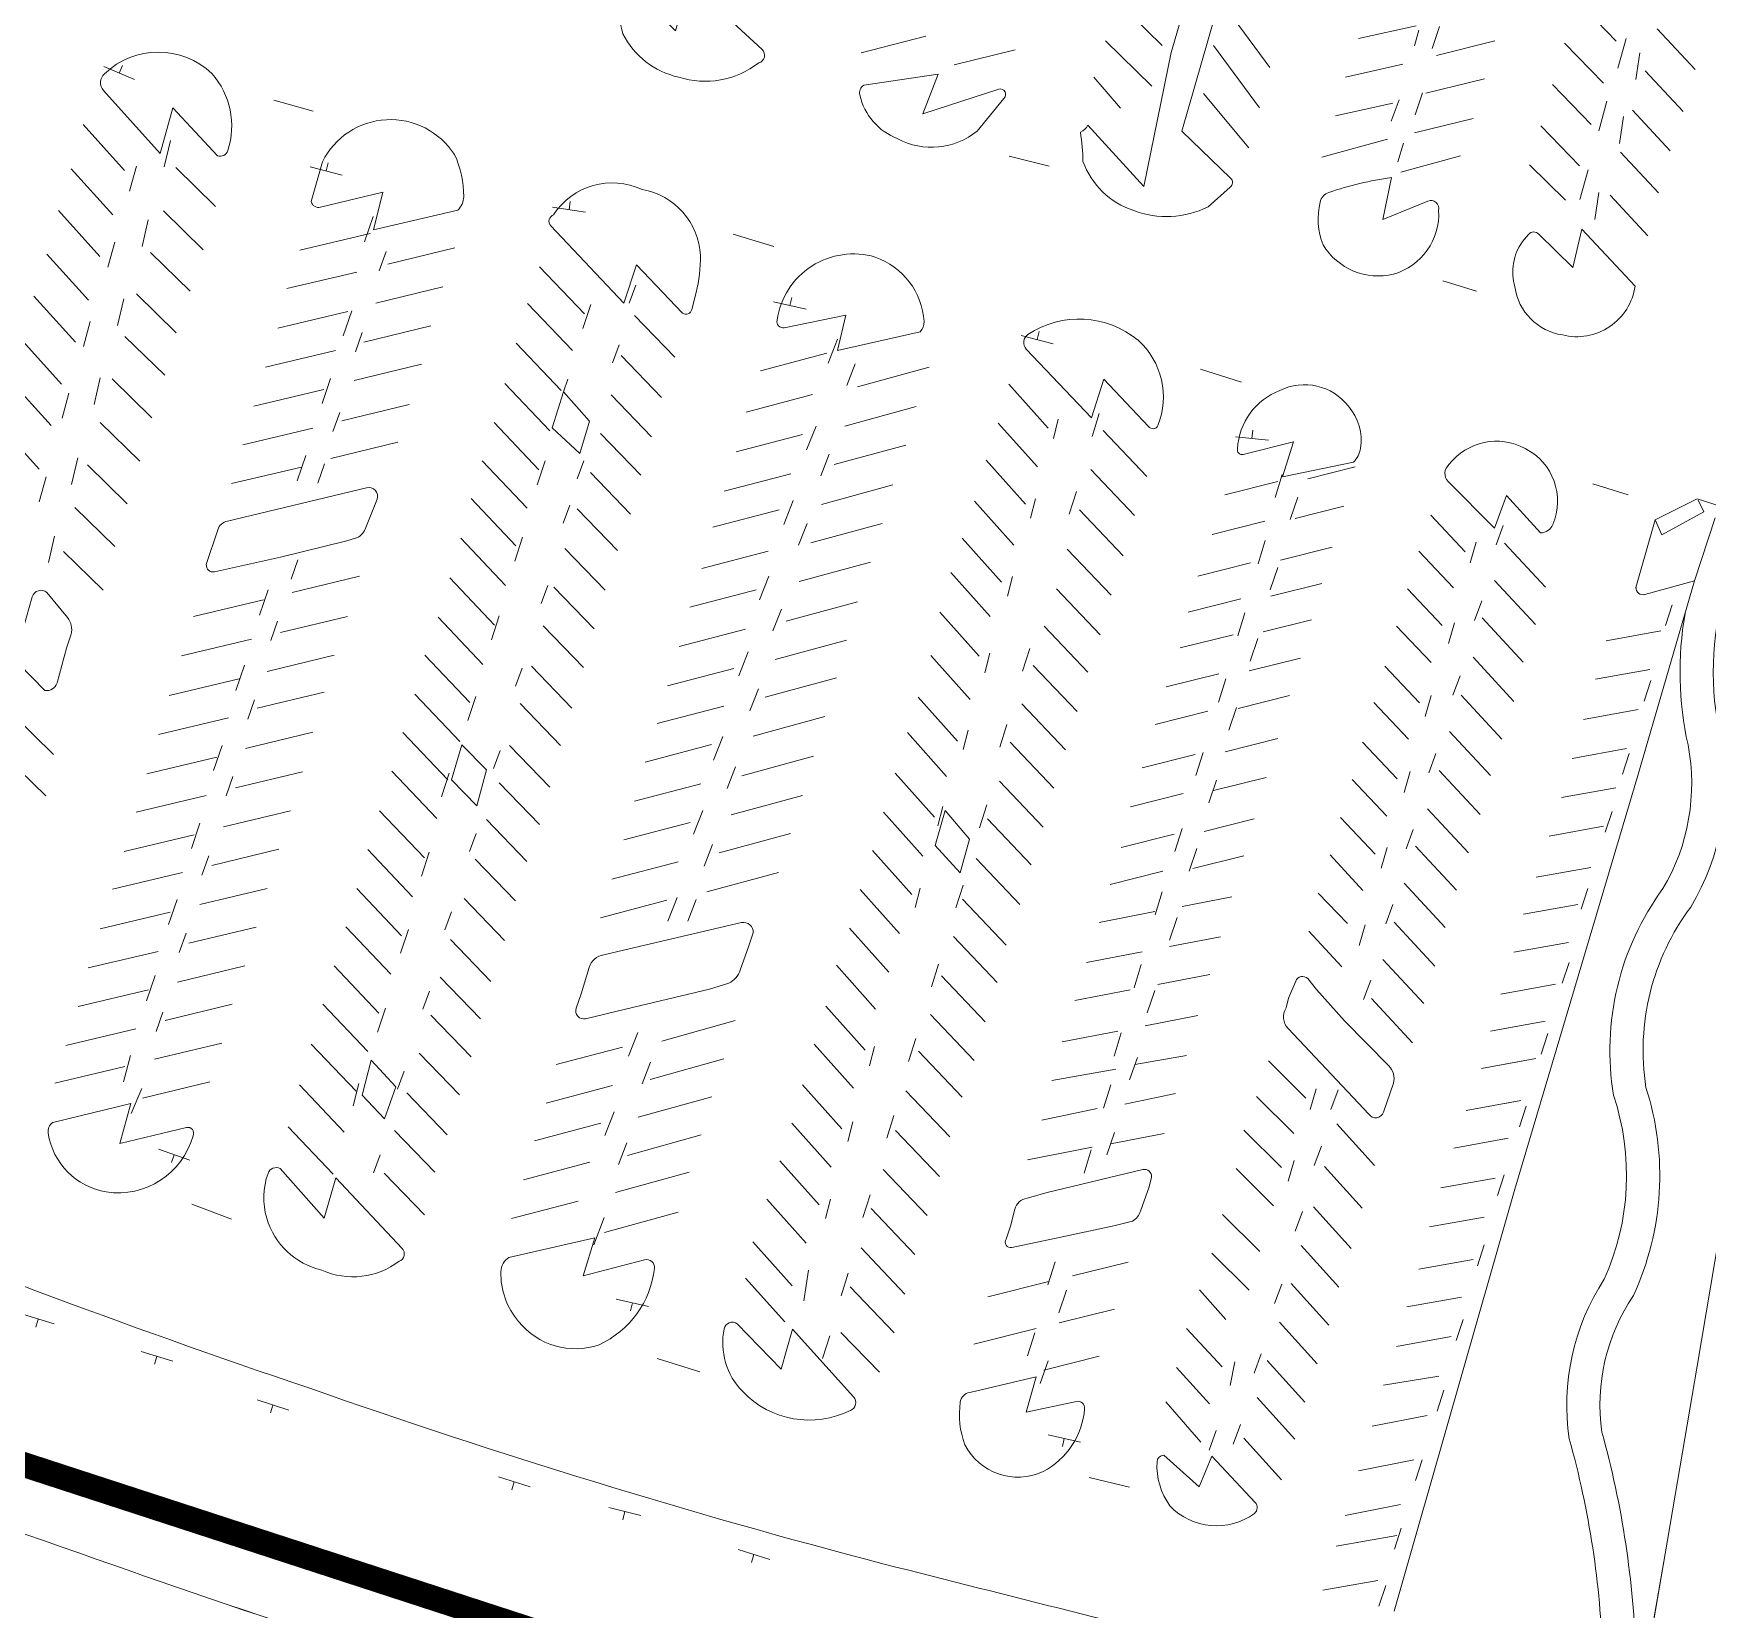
# Model space of a CAD drawing. Header units: feet. Extents: x 6763715 to 6770513, y 1886699 to 1891873.
# Drawn here: x 6765929 to 6766331.9, y 1887739.9 to 1888119.2 of the extents above; entities that cross this region are included whole.
import ezdxf

# ---------------------------------------------------------------- set-up
doc = ezdxf.new("R2010")
doc.units = ezdxf.units.FT
doc.header["$LTSCALE"] = 48
doc.header["$MEASUREMENT"] = 0
doc.linetypes.add('PHANTOM2', pattern=[1.25, 0.625, -0.125, 0.125, -0.125, 0.125, -0.125])
doc.layers.get('0').update_dxf_attribs({"lineweight": 0})
for name, color, linetype, lineweight in [('C-PKNG-STRP', 3, 'Continuous', 0), ('C-PROP', 7, 'PHANTOM2', 0), ('C-ROAD', 5, 'Continuous', 0), ('L-SITE-WALK', 6, 'Continuous', 0)]:
    doc.layers.add(name, color=color, linetype=linetype, lineweight=lineweight)

# ---------------------------------------------------------------- blocks, each defined once
blk = doc.blocks.new('Campus_Base_Map_NEW$0$S1')
for points in [[(-0.0833, 0), (0.0833, 0)], [(0, 0), (0, -0.0417)]]:
    blk.add_lwpolyline(points)

msp = doc.modelspace()

# ---------------------------------------------------------------- linework, layer by layer
at = {"layer": 'C-PKNG-STRP'}
for points in [[(6766200.7, 1888116.33), (6766189.55, 1888127.2)], [(6766215.54, 1888126.03), (6766226.62, 1888111.01)], [(6766309.96, 1888117.35), (6766300.63, 1888126.96)], [(6766143.79, 1888118.53), (6766128.2, 1888114.57)], [(6766198.15, 1888106.54), (6766187, 1888117.42)], [(6766261.76, 1888121.06), (6766247.95, 1888118)], [(6766261.37, 1888116.2), (6766262.42, 1888120.02)], [(6766265.66, 1888115.56), (6766267.41, 1888120.91)], [(6766266.69, 1888113.92), (6766280.75, 1888117.39)], [(6766310.33, 1888110.84), (6766312.32, 1888117.96)], [(6766319.81, 1888120.3), (6766328.94, 1888110.5)], [(6766150.65, 1888111.64), (6766165.32, 1888115.26)], [(6766213.04, 1888116.29), (6766224.11, 1888101.27)], [(6766306.85, 1888107.28), (6766297.51, 1888116.89)], [(6766314.7, 1888108.09), (6766315.66, 1888114.56)], [(6766314.7, 1888108.09), (6766315.66, 1888114.56)], [(6766258.62, 1888111.78), (6766244.81, 1888108.72)], [(6766316.92, 1888110.2), (6766326.04, 1888100.4)], [(6766190.67, 1888101.25), (6766184.23, 1888108.72)], [(6766264.16, 1888104.8), (6766278.22, 1888108.26)], [(6766303.95, 1888097.3), (6766294.61, 1888106.92)], [(6765996.37, 1888100.49), (6765986.89, 1888103.14)], [(6766210.64, 1888104.75), (6766221.51, 1888091.66)], [(6766256.18, 1888102.44), (6766242.37, 1888099.38)], [(6766255.77, 1888098.06), (6766257.74, 1888103.25)], [(6766261.57, 1888099.64), (6766263.36, 1888104.95)], [(6766305.72, 1888095.78), (6766307.71, 1888102.9)], [(6765950.99, 1888086.19), (6765940.98, 1888097.28)], [(6766261.42, 1888095.27), (6766275.48, 1888098.74)], [(6766310.77, 1888092.75), (6766311.72, 1888099.22)], [(6766313.83, 1888100.75), (6766322.95, 1888090.95)], [(6765960.51, 1888087.07), (6765962, 1888093.47)], [(6766254.91, 1888093.8), (6766239.12, 1888089.44)], [(6766301.14, 1888087.33), (6766291.8, 1888096.95)], [(6766163.87, 1888089.66), (6766173.47, 1888087.27)], [(6766257.36, 1888088.3), (6766258.74, 1888092.8)], [(6766258.07, 1888085.81), (6766272.46, 1888089.73)], [(6766310.98, 1888090.64), (6766320.1, 1888080.84)], [(6765948.11, 1888075.56), (6765938.11, 1888086.65)], [(6765952.18, 1888081.26), (6765953.81, 1888087.26)], [(6765963.34, 1888086.91), (6765972.89, 1888077.56)], [(6766297.74, 1888079.1), (6766289.11, 1888087.56)], [(6766301.21, 1888079.27), (6766303.2, 1888086.39)], [(6766304.82, 1888074.47), (6766305.78, 1888080.94)], [(6766308.45, 1888080.29), (6766317.57, 1888070.48)], [(6765945.04, 1888065.53), (6765935.03, 1888076.63)], [(6765955.17, 1888067.93), (6765956.66, 1888074.33)], [(6765960.37, 1888076.49), (6765969.92, 1888067.14)], [(6766008.75, 1888069.08), (6766010.82, 1888075.15)], [(6765946.98, 1888062.96), (6765948.62, 1888068.97)], [(6766010.04, 1888071.03), (6765993.18, 1888067.02)], [(6766107.25, 1888067.91), (6766097.41, 1888070.94)], [(6765942.29, 1888055.04), (6765932.29, 1888066.13)], [(6765957.21, 1888066.51), (6765966.76, 1888057.16)], [(6766012.26, 1888062.07), (6766013.9, 1888066.72)], [(6766014.32, 1888063.69), (6766030.48, 1888067.58)], [(6766006.9, 1888061.79), (6765990.04, 1888057.79)], [(6766061.67, 1888051.71), (6766050.86, 1888063.08)], [(6766011.4, 1888054.33), (6766027.56, 1888058.22)], [(6766268.22, 1888059.66), (6766276.29, 1888057.18)], [(6765939.18, 1888044.92), (6765929.17, 1888056.01)], [(6765949.3, 1888048.95), (6765950.79, 1888055.35)], [(6765953.87, 1888056.52), (6765963.42, 1888047.17)], [(6766058.73, 1888042.88), (6766047.92, 1888054.25)], [(6766061.27, 1888048.22), (6766063.18, 1888053.97)], [(6765941.07, 1888043.89), (6765942.7, 1888049.9)], [(6766004.73, 1888052.28), (6765987.87, 1888048.28)], [(6766003.58, 1888046.43), (6766005.65, 1888052.49)], [(6766008.52, 1888044.93), (6766024.68, 1888048.82)], [(6766073.71, 1888051.36), (6766083.42, 1888041.31)], [(6765935.8, 1888034.84), (6765925.8, 1888045.94)], [(6765951.07, 1888046.28), (6765960.62, 1888036.94)], [(6766006.54, 1888042.57), (6766008.18, 1888047.21)], [(6766120.3, 1888039.88), (6766122.56, 1888045.6)], [(6766001.73, 1888042.88), (6765984.87, 1888038.87)], [(6766056.04, 1888033.27), (6766045.23, 1888044.64)], [(6766068.4, 1888039.93), (6766070.01, 1888044.26)], [(6766070.45, 1888041.68), (6766080.16, 1888031.63)], [(6766119.95, 1888042.24), (6766103.98, 1888038.05)], [(6766006.26, 1888035.73), (6766022.42, 1888039.62)], [(6766124.77, 1888034.49), (6766126.83, 1888039.72)], [(6766127.38, 1888034.19), (6766144.57, 1888038.86)], [(6766219.73, 1888035.25), (6766209.87, 1888038.42)], [(6765933.3, 1888024.84), (6765923.3, 1888035.93)], [(6765943.65, 1888029.93), (6765945.13, 1888036.33)], [(6765948.01, 1888036.08), (6765957.55, 1888026.74)], [(6765998.94, 1888033.53), (6765982.08, 1888029.52)], [(6765998.49, 1888030.12), (6766000.56, 1888036.19)], [(6766053.31, 1888023.56), (6766042.5, 1888034.93)], [(6766056.58, 1888032.98), (6766057.62, 1888036.01)], [(6766173.25, 1888024.22), (6766163.79, 1888034.81)], [(6765935.93, 1888026.61), (6765937.56, 1888032.62)], [(6766003.26, 1888026.02), (6766019.42, 1888029.91)], [(6766068.11, 1888032.21), (6766077.81, 1888022.16)], [(6766116.52, 1888032.29), (6766100.55, 1888028.1)], [(6766124.29, 1888024.73), (6766141.48, 1888029.41)], [(6765930.38, 1888014.34), (6765920.37, 1888025.43)], [(6765945.08, 1888025.62), (6765954.63, 1888016.28)], [(6766001.11, 1888023.39), (6766002.75, 1888028.03)], [(6766050.7, 1888014.22), (6766039.89, 1888025.59)], [(6766115.11, 1888018.98), (6766117.37, 1888024.7)], [(6766170.68, 1888014.88), (6766161.22, 1888025.46)], [(6766174.49, 1888021.71), (6766175.68, 1888026.38)], [(6766183.81, 1888022.23), (6766185.55, 1888027.71)], [(6765996.28, 1888024.18), (6765979.42, 1888020.17)], [(6766000.6, 1888016.93), (6766016.76, 1888020.83)], [(6766065.49, 1888022.95), (6766075.2, 1888012.91)], [(6766114.1, 1888022.73), (6766098.12, 1888018.54)], [(6766186.49, 1888023.65), (6766197.02, 1888012.58)], [(6765938.22, 1888010.66), (6765939.71, 1888017.06)], [(6765992.51, 1888011.57), (6765994.58, 1888017.64)], [(6766118.51, 1888012.72), (6766120.57, 1888017.95)], [(6766121.76, 1888015.48), (6766138.95, 1888020.16)], [(6765930.45, 1888006.5), (6765932.08, 1888012.51)], [(6765942.02, 1888015.38), (6765951.56, 1888006.03)], [(6765993.54, 1888014.87), (6765976.68, 1888010.87)], [(6765997.47, 1888011.01), (6765999.1, 1888015.65)], [(6766047.87, 1888004.95), (6766037.06, 1888016.32)], [(6766050.26, 1888010.59), (6766052.17, 1888016.34)], [(6766059.9, 1888012.04), (6766061.5, 1888016.37)], [(6766063.06, 1888013.57), (6766072.76, 1888003.52)], [(6766111.27, 1888013.25), (6766095.3, 1888009.05)], [(6766167.75, 1888005.92), (6766158.29, 1888016.5)], [(6766183.48, 1888014.29), (6766194.02, 1888003.21)], [(6766227.83, 1888007.53), (6766229.56, 1888013.1)], [(6766247.13, 1888014.91), (6766235.74, 1888012.05)], [(6766118.67, 1888005.89), (6766135.86, 1888010.57)], [(6766178.32, 1888003.53), (6766180.06, 1888009.01)], [(6766228.48, 1888011.38), (6766215.78, 1888008.19)], [(6766312.83, 1888008.15), (6766304.28, 1888010.79)], [(6766312.83, 1888008.15), (6766304.28, 1888010.79)], [(6765939.04, 1888005.09), (6765948.59, 1887995.75)], [(6766045.15, 1887995.91), (6766034.34, 1888007.28)], [(6766056.54, 1888001.35), (6766058.15, 1888005.68)], [(6766059.9, 1888004.82), (6766069.6, 1887994.77)], [(6766108.54, 1888004.56), (6766092.57, 1888000.36)], [(6766109.6, 1888001.07), (6766111.86, 1888006.79)], [(6766164.98, 1887996.04), (6766155.52, 1888006.62)], [(6766169.02, 1888002.57), (6766170.21, 1888007.24)], [(6766180.75, 1888004.58), (6766191.29, 1887993.51)], [(6766231.45, 1888002.24), (6766233.33, 1888007.64)], [(6766244.42, 1888005.47), (6766232.65, 1888002.51)], [(6766113.17, 1887996.05), (6766115.23, 1888001.28)], [(6766116.1, 1887996.59), (6766133.29, 1888001.27)], [(6766225.39, 1888001.84), (6766212.69, 1887998.65)], [(6766273.63, 1887994.48), (6766265.3, 1888003.29)], [(6766281.02, 1887996.11), (6766282.74, 1888000.8)], [(6765932.65, 1887991.86), (6765934.14, 1887998.26)], [(6766042.68, 1887986.35), (6766031.87, 1887997.72)], [(6766044.85, 1887992.24), (6766046.75, 1887997.99)], [(6766162.04, 1887987.16), (6766152.58, 1887997.74)], [(6766223.74, 1887991.61), (6766225.47, 1887997.18)], [(6766274.79, 1887991.83), (6766276.24, 1887996.82)], [(6766283.07, 1887996.58), (6766292.93, 1887985.97)], [(6766283.07, 1887996.58), (6766292.93, 1887985.97)], [(6765936.3, 1887994.55), (6765945.85, 1887985.21)], [(6765991.04, 1887987.86), (6765992.68, 1887992.5)], [(6766056.94, 1887995.28), (6766066.64, 1887985.24)], [(6766105.86, 1887994.64), (6766089.89, 1887990.44)], [(6766177.83, 1887995.14), (6766188.37, 1887984.07)], [(6766241.59, 1887995.59), (6766229.18, 1887992.47)], [(6766270.82, 1887985.83), (6766262.48, 1887994.65)], [(6765991.33, 1887984.7), (6766007.49, 1887988.59)], [(6766103.78, 1887982.89), (6766106.04, 1887988.61)], [(6766113.31, 1887987.33), (6766130.5, 1887992.01)], [(6766159.3, 1887978.91), (6766149.84, 1887989.49)], [(6766163.49, 1887983.82), (6766164.68, 1887988.49)], [(6766221.92, 1887991.81), (6766209.22, 1887988.61)], [(6766226.65, 1887985.28), (6766228.53, 1887990.68)], [(6765983.42, 1887979.22), (6765985.49, 1887985.28)], [(6766040.03, 1887976.82), (6766029.22, 1887988.19)], [(6766051.21, 1887981.99), (6766052.82, 1887986.32)], [(6766054.28, 1887985.98), (6766063.99, 1887975.93)], [(6766102.99, 1887985.32), (6766087.02, 1887981.13)], [(6766175.23, 1887985.53), (6766185.77, 1887974.45)], [(6766239.09, 1887986.87), (6766226.86, 1887983.8)], [(6766268.02, 1887976.74), (6766259.68, 1887985.56)], [(6766280.67, 1887987.55), (6766290.53, 1887976.94)], [(6765984.39, 1887982.91), (6765967.53, 1887978.9)], [(6766107, 1887975.47), (6766109.06, 1887980.7)], [(6766110.18, 1887977.79), (6766127.37, 1887982.46)], [(6766219.59, 1887983.13), (6766206.89, 1887979.94)], [(6766275.86, 1887977.95), (6766277.59, 1887982.64)], [(6766321.82, 1887976.71), (6766323.44, 1887981.71)], [(6765986.16, 1887973.1), (6765987.79, 1887977.74)], [(6765988.46, 1887975.04), (6766004.62, 1887978.93)], [(6766037.21, 1887967.34), (6766026.4, 1887978.71)], [(6766039.24, 1887973.31), (6766041.14, 1887979.07)], [(6766051.67, 1887976.63), (6766061.38, 1887966.59)], [(6766156.65, 1887969.34), (6766147.19, 1887979.93)], [(6766172.25, 1887976.61), (6766182.79, 1887965.54)], [(6766218.86, 1887974.25), (6766220.6, 1887979.82)], [(6766236.57, 1887978.09), (6766225.01, 1887975.18)], [(6766265.4, 1887967.79), (6766257.06, 1887976.61)], [(6766269.55, 1887972.39), (6766271, 1887977.38)], [(6766277.65, 1887978.54), (6766287.51, 1887967.93)], [(6765981.52, 1887973.42), (6765964.66, 1887969.41)], [(6766100.38, 1887975.89), (6766084.41, 1887971.7)], [(6766107.52, 1887968.53), (6766124.71, 1887973.2)], [(6766217.75, 1887974.52), (6766205.04, 1887971.32)], [(6766221.81, 1887968.19), (6766223.69, 1887973.59)], [(6766320.67, 1887975.44), (6766307.54, 1887973.07)], [(6766320.67, 1887975.44), (6766307.54, 1887973.07)], [(6765985.28, 1887965.67), (6766001.44, 1887969.56)], [(6766034.06, 1887958.23), (6766023.25, 1887969.6)], [(6766098.8, 1887964.64), (6766101.06, 1887970.36)], [(6766154.48, 1887958.96), (6766145.02, 1887969.54)], [(6766158.03, 1887965.38), (6766159.23, 1887970.05)], [(6766167.1, 1887965.71), (6766168.83, 1887971.2)], [(6766233.94, 1887968.91), (6766221.61, 1887965.81)], [(6766275.48, 1887969.08), (6766285.34, 1887958.47)], [(6765977.78, 1887961.08), (6765979.85, 1887967.15)], [(6766045.06, 1887962.12), (6766046.67, 1887966.45)], [(6766048.9, 1887966.92), (6766058.6, 1887956.88)], [(6766097.6, 1887966.4), (6766081.62, 1887962.21)], [(6766169.65, 1887967.08), (6766180.18, 1887956.01)], [(6766214.34, 1887965.14), (6766201.64, 1887961.95)], [(6766262.62, 1887958.13), (6766254.28, 1887966.94)], [(6766270.66, 1887959.96), (6766272.38, 1887964.65)], [(6766318.06, 1887966.18), (6766304.93, 1887963.81)], [(6766318.06, 1887966.18), (6766304.93, 1887963.81)], [(6765978.56, 1887963.88), (6765961.7, 1887959.88)], [(6765982.87, 1887956.82), (6765999.03, 1887960.71)], [(6766031.67, 1887948.85), (6766020.86, 1887960.22)], [(6766101.45, 1887956.23), (6766103.5, 1887961.46)], [(6766105.12, 1887959.45), (6766122.3, 1887964.13)], [(6766214.24, 1887958.31), (6766215.98, 1887963.88)], [(6766316.66, 1887958.51), (6766318.29, 1887963.5)], [(6766316.66, 1887958.51), (6766318.29, 1887963.5)], [(6765980.63, 1887954.18), (6765982.27, 1887958.82)], [(6766033.6, 1887953.86), (6766035.5, 1887959.61)], [(6766046.14, 1887957.93), (6766055.84, 1887947.88)], [(6766095.15, 1887957.33), (6766079.18, 1887953.13)], [(6766151.41, 1887948.93), (6766141.95, 1887959.51)], [(6766166.9, 1887957.86), (6766177.43, 1887946.79)], [(6766211.68, 1887956.1), (6766198.97, 1887952.91)], [(6766216.69, 1887951.57), (6766218.56, 1887956.97)], [(6766231.35, 1887959.89), (6766218.94, 1887956.77)], [(6766259.98, 1887949.4), (6766251.65, 1887958.21)], [(6766263.97, 1887954.87), (6766265.42, 1887959.86)], [(6766272.6, 1887959.99), (6766282.45, 1887949.38)], [(6766315.19, 1887956.51), (6766302.06, 1887954.14)], [(6766315.19, 1887956.51), (6766302.06, 1887954.14)], [(6765924.3, 1887955.04), (6765933.85, 1887945.69)], [(6765975.99, 1887954.49), (6765959.13, 1887950.49)], [(6766102.28, 1887950.14), (6766119.47, 1887954.82)], [(6766161.59, 1887947.45), (6766163.33, 1887952.93)], [(6765980.09, 1887947.15), (6765996.25, 1887951.05)], [(6766028.78, 1887939.63), (6766017.97, 1887951)], [(6766092.23, 1887948.06), (6766076.25, 1887943.86)], [(6766092.71, 1887944.33), (6766094.97, 1887950.05)], [(6766148.81, 1887940.38), (6766139.35, 1887950.96)], [(6766152.76, 1887946.87), (6766153.95, 1887951.54)], [(6766164.06, 1887948.64), (6766174.59, 1887937.57)], [(6766228.54, 1887949.54), (6766215.84, 1887946.34)], [(6766257.25, 1887939.87), (6766248.91, 1887948.69)], [(6766269.83, 1887951.21), (6766279.69, 1887940.6)], [(6765922.5, 1887945.06), (6765932.05, 1887935.72)], [(6765973.17, 1887945.01), (6765956.31, 1887941)], [(6765972.4, 1887941.81), (6765974.47, 1887947.87)], [(6766039.74, 1887942.36), (6766041.35, 1887946.69)], [(6766043.6, 1887947.88), (6766053.3, 1887937.83)], [(6766099.55, 1887940.57), (6766116.74, 1887945.25)], [(6766208.58, 1887945.68), (6766195.87, 1887942.49)], [(6766208.76, 1887940.62), (6766210.5, 1887946.19)], [(6766264.82, 1887941.25), (6766266.54, 1887945.94)], [(6766312.45, 1887947.12), (6766299.32, 1887944.75)], [(6766312.45, 1887947.12), (6766299.32, 1887944.75)], [(6766311.44, 1887940.96), (6766313.06, 1887945.95)], [(6766311.44, 1887940.96), (6766313.06, 1887945.95)], [(6765975.4, 1887935.75), (6765977.04, 1887940.39)], [(6765977.66, 1887937.64), (6765993.82, 1887941.53)], [(6766026.13, 1887930.32), (6766015.32, 1887941.69)], [(6766027.22, 1887935.47), (6766029.12, 1887941.23)], [(6766095.96, 1887937.53), (6766098.01, 1887942.76)], [(6766145.86, 1887930.62), (6766136.4, 1887941.2)], [(6766225.71, 1887940.18), (6766213.01, 1887936.99)], [(6766258.91, 1887936.58), (6766260.36, 1887941.57)], [(6766267.31, 1887941.87), (6766277.17, 1887931.25)], [(6766041.1, 1887938.89), (6766050.81, 1887928.84)], [(6766089.66, 1887938.67), (6766073.69, 1887934.48)], [(6766161.49, 1887939.25), (6766172.03, 1887928.18)], [(6766205.74, 1887936.32), (6766193.04, 1887933.13)], [(6766211.9, 1887934.08), (6766213.78, 1887939.48)], [(6766254.71, 1887930.83), (6766246.37, 1887939.65)], [(6766309.88, 1887937.69), (6766296.75, 1887935.31)], [(6766309.88, 1887937.69), (6766296.75, 1887935.31)], [(6765970.59, 1887935.84), (6765953.73, 1887931.83)], [(6765974.74, 1887928.28), (6765990.9, 1887932.17)], [(6766023.13, 1887920.79), (6766012.32, 1887932.16)], [(6766087.86, 1887926.49), (6766090.12, 1887932.21)], [(6766096.94, 1887931.18), (6766114.13, 1887935.86)], [(6766146.69, 1887928.49), (6766147.88, 1887933.16)], [(6766156.7, 1887928.07), (6766158.44, 1887933.55)], [(6766264.56, 1887932.6), (6766274.42, 1887921.99)], [(6766307.32, 1887927.02), (6766308.95, 1887932.01)], [(6766307.32, 1887927.02), (6766308.95, 1887932.01)], [(6765967.05, 1887923.07), (6765969.12, 1887929.13)], [(6766038.03, 1887930.01), (6766047.74, 1887919.96)], [(6766087.05, 1887929.32), (6766071.08, 1887925.13)], [(6766143.07, 1887921.23), (6766133.61, 1887931.81)], [(6766158.61, 1887930.21), (6766169.14, 1887919.13)], [(6766203.74, 1887922.33), (6766205.48, 1887927.9)], [(6766222.84, 1887930.2), (6766210.81, 1887927.17)], [(6766251.92, 1887921.7), (6766243.58, 1887930.52)], [(6766306.92, 1887928.42), (6766293.79, 1887926.04)], [(6766306.92, 1887928.42), (6766293.79, 1887926.04)], [(6765967.72, 1887926.35), (6765950.86, 1887922.35)], [(6766033.95, 1887922.37), (6766035.55, 1887926.7)], [(6766090.43, 1887918.78), (6766092.48, 1887924.01)], [(6766094.05, 1887922.04), (6766111.24, 1887926.72)], [(6766203.54, 1887926.51), (6766190.84, 1887923.31)], [(6766259.36, 1887922.99), (6766261.08, 1887927.67)], [(6765969.57, 1887916.68), (6765971.21, 1887921.32)], [(6765971.95, 1887919.02), (6765988.11, 1887922.91)], [(6766020.29, 1887911.43), (6766009.48, 1887922.8)], [(6766022.4, 1887916.4), (6766024.31, 1887922.15)], [(6766035.34, 1887920.48), (6766045.04, 1887910.44)], [(6766084.18, 1887919.88), (6766068.2, 1887915.69)], [(6766140.41, 1887912.01), (6766130.95, 1887922.59)], [(6766155.91, 1887920.68), (6766166.45, 1887909.61)], [(6766207.17, 1887917.65), (6766209.05, 1887923.05)], [(6766220.3, 1887921.33), (6766208.09, 1887918.26)], [(6766248.93, 1887913), (6766241.08, 1887921.53)], [(6766253.36, 1887918.32), (6766254.81, 1887923.3)], [(6766261.67, 1887923.64), (6766271.53, 1887913.03)], [(6765964.92, 1887917.26), (6765948.06, 1887913.26)], [(6766091.13, 1887912.64), (6766108.32, 1887917.32)], [(6766200.83, 1887917.6), (6766188.12, 1887914.4)], [(6766303.84, 1887918.52), (6766290.71, 1887916.15)], [(6766303.84, 1887918.52), (6766290.71, 1887916.15)], [(6765969.12, 1887909.57), (6765985.28, 1887913.46)], [(6766017.64, 1887902.08), (6766006.83, 1887913.45)], [(6766137.45, 1887902.61), (6766127.99, 1887913.19)], [(6766141.27, 1887908.87), (6766142.47, 1887913.54)], [(6766151.01, 1887908.78), (6766152.75, 1887914.26)], [(6766198.96, 1887907.09), (6766200.7, 1887912.66)], [(6766245.25, 1887905.03), (6766238.2, 1887912.35)], [(6766258.91, 1887914.69), (6766268.77, 1887904.08)], [(6766301.47, 1887908.48), (6766303.1, 1887913.47)], [(6766301.47, 1887908.48), (6766303.1, 1887913.47)], [(6765961.97, 1887907.77), (6765945.11, 1887903.77)], [(6765961.55, 1887904.76), (6765963.62, 1887910.83)], [(6766028.07, 1887903.52), (6766029.68, 1887907.85)], [(6766032.69, 1887911), (6766042.39, 1887900.96)], [(6766081.47, 1887910.62), (6766065.5, 1887906.42)], [(6766081.7, 1887905.56), (6766083.96, 1887911.28)], [(6766086.5, 1887905.6), (6766088.56, 1887910.83)], [(6766152.61, 1887910.91), (6766163.15, 1887899.84)], [(6766198.94, 1887907.88), (6766185.55, 1887905.28)], [(6766217.47, 1887911.46), (6766205.52, 1887909.14)], [(6766254.46, 1887904.92), (6766256.19, 1887909.61)], [(6766300.73, 1887909.6), (6766287.6, 1887907.23)], [(6766300.73, 1887909.6), (6766287.6, 1887907.23)], [(6765966.47, 1887900.27), (6765982.63, 1887904.16)], [(6766015.02, 1887892.87), (6766004.21, 1887904.24)], [(6766134.92, 1887893.31), (6766125.46, 1887903.89)], [(6766202.44, 1887901.05), (6766204.32, 1887906.45)], [(6766248.09, 1887899.71), (6766249.54, 1887904.7)], [(6766256.48, 1887905.35), (6766266.33, 1887894.74)], [(6765964.12, 1887898.07), (6765965.76, 1887902.71)], [(6766017.4, 1887897.85), (6766019.3, 1887903.6)], [(6766029.39, 1887901.15), (6766039.1, 1887891.1)], [(6766150.43, 1887901.89), (6766160.96, 1887890.82)], [(6766214.71, 1887901.85), (6766202.43, 1887899.47)], [(6766243.91, 1887894.58), (6766235.98, 1887903.15)], [(6766298.46, 1887900.48), (6766285.33, 1887898.11)], [(6766298.46, 1887900.48), (6766285.33, 1887898.11)], [(6765959.05, 1887898.32), (6765942.19, 1887894.32)], [(6766195.85, 1887898.21), (6766182.46, 1887895.61)], [(6766253.76, 1887896.35), (6766263.62, 1887885.74)], [(6765956.27, 1887886.42), (6765958.34, 1887892.48)], [(6765963.72, 1887890.92), (6765979.88, 1887894.81)], [(6766012.19, 1887883.47), (6766001.38, 1887894.84)], [(6766026.94, 1887892.11), (6766036.65, 1887882.07)], [(6766131.72, 1887884.38), (6766122.26, 1887894.96)], [(6766145.14, 1887889.76), (6766146.88, 1887895.24)], [(6766147.56, 1887892.44), (6766158.09, 1887881.37)], [(6766193.92, 1887889.55), (6766195.65, 1887895.12)], [(6766212.11, 1887892.76), (6766199.59, 1887890.33)], [(6766296.97, 1887890.65), (6766298.59, 1887895.64)], [(6766296.97, 1887890.65), (6766298.59, 1887895.64)], [(6765956.7, 1887889.08), (6765939.84, 1887885.07)], [(6766022.77, 1887884.43), (6766024.38, 1887888.76)], [(6766193.01, 1887889.07), (6766179.62, 1887886.47)], [(6766197.04, 1887883.54), (6766198.92, 1887888.94)], [(6766249.14, 1887886.71), (6766250.86, 1887891.4)], [(6766295.3, 1887890.41), (6766282.17, 1887888.04)], [(6766295.3, 1887890.41), (6766282.17, 1887888.04)], [(6765958.56, 1887879.05), (6765960.2, 1887883.7)], [(6765960.71, 1887881.69), (6765976.87, 1887885.58)], [(6766009.53, 1887874.21), (6765998.72, 1887885.58)], [(6766011.87, 1887878.88), (6766013.78, 1887884.63)], [(6766129.17, 1887874.55), (6766119.71, 1887885.13)], [(6766251.06, 1887886.96), (6766260.92, 1887876.34)], [(6765953.69, 1887879.67), (6765936.83, 1887875.67)], [(6766024.68, 1887882.96), (6766034.38, 1887872.91)], [(6766080.24, 1887876.74), (6766097.94, 1887881.65)], [(6766144.9, 1887883.1), (6766155.43, 1887872.02)], [(6766209.27, 1887882.87), (6766196.56, 1887880.4)], [(6766292.85, 1887881.51), (6766279.72, 1887879.14)], [(6766292.85, 1887881.51), (6766283.14, 1887879.76)], [(6765958.19, 1887872.34), (6765974.35, 1887876.24)], [(6766006.71, 1887864.64), (6765995.9, 1887876.01)], [(6766072.22, 1887873.1), (6766074.48, 1887878.82)], [(6766126.38, 1887865.37), (6766116.92, 1887875.96)], [(6766139.62, 1887871.85), (6766141.36, 1887877.33)], [(6766189.98, 1887879.14), (6766176.59, 1887876.54)], [(6766189.1, 1887873.12), (6766190.83, 1887878.69)], [(6766291.86, 1887873.59), (6766293.49, 1887878.58)], [(6766291.86, 1887873.59), (6766293.49, 1887878.58)], [(6765950.72, 1887866.96), (6765952.43, 1887873.24)], [(6766021.84, 1887873.82), (6766031.54, 1887863.78)], [(6766070.82, 1887875.29), (6766054.85, 1887871.1)], [(6766075.5, 1887866.43), (6766077.56, 1887871.66)], [(6766077.49, 1887867.52), (6766095.2, 1887872.43)], [(6766130.24, 1887870.76), (6766131.43, 1887875.43)], [(6766142, 1887874.31), (6766152.54, 1887863.24)], [(6766192.83, 1887867.39), (6766194.7, 1887872.79)], [(6766206.52, 1887873.29), (6766194.08, 1887871.1)], [(6766235.28, 1887863.03), (6766226.28, 1887871.96)], [(6766290.62, 1887872.53), (6766277.49, 1887870.16)], [(6766290.62, 1887872.53), (6766283.14, 1887871.18)], [(6765951.07, 1887870.59), (6765934.21, 1887866.58)], [(6765951.07, 1887870.59), (6765934.21, 1887866.58)], [(6766016.69, 1887865.13), (6766018.29, 1887869.46)], [(6766189.56, 1887869.96), (6766174.11, 1887867.24)], [(6765952.54, 1887859.28), (6765955.09, 1887865.32)], [(6765955.31, 1887863.03), (6765971.47, 1887866.92)], [(6766003.85, 1887854.84), (6765993.04, 1887866.21)], [(6766006, 1887861.17), (6766007.34, 1887866.51)], [(6766018.92, 1887864.24), (6766028.63, 1887854.2)], [(6766068.38, 1887866), (6766052.41, 1887861.8)], [(6766123.61, 1887855.58), (6766114.15, 1887866.16)], [(6766139, 1887864.73), (6766149.54, 1887853.66)], [(6766186.56, 1887860.6), (6766188.29, 1887866.17)], [(6766203.89, 1887864.12), (6766191.65, 1887861.54)], [(6766236.31, 1887860.25), (6766237.76, 1887865.24)], [(6766241.28, 1887860.3), (6766243.01, 1887864.99)], [(6766066.53, 1887853.99), (6766068.78, 1887859.71)], [(6766074.56, 1887858.42), (6766092.27, 1887863.34)], [(6766185.06, 1887860.5), (6766171.68, 1887857.68)], [(6766232.38, 1887854.47), (6766223.37, 1887863.39)], [(6766286.98, 1887862.4), (6766273.85, 1887860.03)], [(6766286.98, 1887862.4), (6766283.14, 1887861.71)], [(6766286.68, 1887856.09), (6766288.31, 1887861.08)], [(6766286.68, 1887856.09), (6766288.31, 1887861.08)], [(6766001.13, 1887844.7), (6765990.32, 1887856.07)], [(6766065.58, 1887856.95), (6766049.61, 1887852.76)], [(6766120.99, 1887846.37), (6766111.53, 1887856.95)], [(6766125.04, 1887852.59), (6766126.23, 1887857.26)], [(6766134.39, 1887853.33), (6766136.13, 1887858.81)], [(6766242.69, 1887856.78), (6766251.78, 1887846.76)], [(6766015.95, 1887855.24), (6766025.65, 1887845.19)], [(6766069.82, 1887847.02), (6766071.88, 1887852.25)], [(6766072.03, 1887849.21), (6766089.74, 1887854.13)], [(6766136.53, 1887855.21), (6766147.06, 1887844.14)], [(6766187.32, 1887849.35), (6766189.19, 1887854.75)], [(6766201.14, 1887854.52), (6766188.25, 1887852.03)], [(6766229.37, 1887846.34), (6766220.36, 1887855.26)], [(6766237.28, 1887846.76), (6766239.01, 1887851.45)], [(6766283.96, 1887853.35), (6766270.83, 1887850.98)], [(6766283.96, 1887853.35), (6766283.14, 1887853.2)], [(6766010.9, 1887845.01), (6766012.51, 1887849.34)], [(6766062.97, 1887847.56), (6766047, 1887843.37)], [(6766118.15, 1887837.32), (6766108.69, 1887847.9)], [(6766183.82, 1887851.17), (6766168.28, 1887848.17)], [(6766181.88, 1887844.97), (6766183.62, 1887850.54)], [(6766230.99, 1887843.01), (6766232.44, 1887847.99)], [(6766013.42, 1887844.92), (6766023.12, 1887834.88)], [(6766069.14, 1887840.3), (6766086.85, 1887845.21)], [(6766133.56, 1887845.85), (6766144.1, 1887834.78)], [(6766227.46, 1887837.11), (6766218.45, 1887846.03)], [(6766239.71, 1887846.58), (6766248.8, 1887836.56)], [(6766280.83, 1887843.76), (6766267.7, 1887841.39)], [(6766281.34, 1887839.55), (6766282.96, 1887844.54)], [(6766128.66, 1887834.27), (6766130.39, 1887839.75)], [(6765967.16, 1887837.51), (6765976.72, 1887833.85)], [(6766060.09, 1887838.21), (6766044.12, 1887834.01)], [(6766066.45, 1887830.64), (6766084.16, 1887835.56)], [(6766115, 1887828.13), (6766105.54, 1887838.71)], [(6766119.68, 1887834.03), (6766120.87, 1887838.7)], [(6766130.65, 1887836.41), (6766141.18, 1887825.34)], [(6766232.7, 1887831), (6766234.42, 1887835.69)], [(6766237.07, 1887836.84), (6766246.16, 1887826.82)], [(6766063.91, 1887827.73), (6766066.36, 1887834.29)], [(6766224.2, 1887826.11), (6766215.2, 1887835.03)], [(6766278.13, 1887834.37), (6766265, 1887832)], [(6766111.59, 1887817.83), (6766102.13, 1887828.41)], [(6766234.1, 1887827.57), (6766243.19, 1887817.55)], [(6766276.57, 1887822.68), (6766278.2, 1887827.67)], [(6766128.22, 1887826.94), (6766138.75, 1887815.86)], [(6766173.17, 1887818.04), (6766174.9, 1887823.61)], [(6766192.45, 1887823.56), (6766179.11, 1887820.25)], [(6766221.63, 1887816.81), (6766212.63, 1887825.73)], [(6766275.55, 1887824.19), (6766262.42, 1887821.81)], [(6766109.83, 1887809.13), (6766100.37, 1887819.71)], [(6766114.4, 1887814.23), (6766115.59, 1887821.63)], [(6766123.39, 1887815.39), (6766125.13, 1887820.88)], [(6766125.6, 1887817.59), (6766136.14, 1887806.52)], [(6766173.42, 1887818.84), (6766158.69, 1887815.18)], [(6766175.79, 1887811.35), (6766177.66, 1887816.75)], [(6766215.98, 1887809.73), (6766209.65, 1887816.86)], [(6766227.74, 1887813.55), (6766229.46, 1887818.24)], [(6766231.7, 1887818.41), (6766240.79, 1887808.38)], [(6766272.71, 1887815.14), (6766259.58, 1887812.77)], [(6766189.21, 1887812.24), (6766175.85, 1887808.92)], [(6766170.33, 1887807.55), (6766155.31, 1887803.82)], [(6766215.08, 1887798.37), (6766206.55, 1887807.58)], [(6766228.92, 1887809.1), (6766238, 1887799.07)], [(6766271.46, 1887804.7), (6766273.08, 1887809.69)], [(6766118.92, 1887800.34), (6766120.66, 1887805.82)], [(6766123.36, 1887806.58), (6766132.65, 1887797.05)], [(6766168.28, 1887800.99), (6766170.02, 1887806.56)], [(6766270.19, 1887805.62), (6766257.06, 1887803.25)], [(6766079.14, 1887800.35), (6766089.39, 1887797.15)], [(6766171.34, 1887794.36), (6766173.22, 1887799.76)], [(6766185.53, 1887800.87), (6766172.17, 1887797.55)], [(6766217, 1887793.82), (6766218.12, 1887799.54)], [(6766222.8, 1887796.8), (6766224.52, 1887801.49)], [(6766225.95, 1887799.83), (6766235.04, 1887789.8)], [(6766212.05, 1887789.45), (6766204.11, 1887798.2)], [(6766267.27, 1887796.13), (6766253.96, 1887793.93)], [(6766223.5, 1887790.93), (6766232.58, 1887780.9)], [(6766266.83, 1887787.7), (6766268.46, 1887792.69)], [(6766210.01, 1887780.21), (6766201.59, 1887789.91)], [(6766211.97, 1887778.26), (6766213.65, 1887782.99)], [(6766217.78, 1887779.75), (6766219.5, 1887784.44)], [(6766264.45, 1887786.64), (6766251.24, 1887784.05)], [(6766220.32, 1887781.21), (6766229.41, 1887771.18)], [(6766261.26, 1887775.93), (6766247.92, 1887773.31)], [(6766261.62, 1887770.99), (6766263.25, 1887775.98)], [(6766183.09, 1887771.7), (6766192.82, 1887769.37)], [(6766258.06, 1887765.21), (6766244.72, 1887762.59)], [(6766256.58, 1887754.5), (6766258.21, 1887759.5)], [(6766257.17, 1887757.74), (6766242.51, 1887755.18)], [(6766252.61, 1887746.9), (6766239.34, 1887744.58)], [(6766252.85, 1887740.76), (6766254.48, 1887745.75)]]:
    msp.add_lwpolyline(points, dxfattribs=at)
at = {"layer": 'C-PROP', "ltscale": 0.02, "const_width": 6, "elevation": -178.8}
msp.add_lwpolyline([(6769012.67, 1888295.37, 0.136105), (6767938.83, 1887977.76, -0.282387), (6765535.01, 1887963.21), (6765125.2, 1887960.53), (6765008.26, 1888061.18), (6763829.05, 1890965.33), (6763828.78, 1890985.96), (6763983.43, 1891051.43), (6764153.83, 1890819.55), (6764199.85, 1890842), (6764151.8, 1891122.84, -0.016472), (6764351.86, 1891197.56, -0.000343), (6765614.04, 1891619.04, -0.151573), (6766084.72, 1891639.02, -0.00004), (6767109.8, 1891365.37), (6767424.22, 1891242.17)], format="xyb", dxfattribs=at)
at = {"layer": 'C-ROAD', "lineweight": 0}
for p, q in [((6766319.3, 1888002.17), (6766329.43, 1888007.21)), ((6766319.3, 1888002.17), (6766329.43, 1888007.21)), ((6766329.43, 1888007.21), (6766344.76, 1888002.35)), ((6766329.43, 1888007.21), (6766344.76, 1888002.35)), ((6766314.7, 1887985.88), (6766319.3, 1888002.17)), ((6766314.7, 1887985.88), (6766319.3, 1888002.17)), ((6766315.15, 1887940.61), (6766328.82, 1887987.5)), ((6766315.15, 1887940.61), (6766328.82, 1887987.5)), ((6766328.82, 1887987.5), (6766316.79, 1887984.2)), ((6766328.82, 1887987.5), (6766316.79, 1887984.2)), ((6766336.91, 1887842.72), (6766329.44, 1887798.52)), ((6766336.91, 1887842.72), (6766329.44, 1887798.52)), ((6766329.44, 1887798.52), (6766321.69, 1887753.35)), ((6766329.44, 1887798.52), (6766321.69, 1887753.35)), ((6766321.69, 1887753.35), (6766317.66, 1887729.85)), ((6766321.69, 1887753.35), (6766317.66, 1887729.85))]:
    msp.add_line(p, q, dxfattribs=at)
at = {"layer": 'C-ROAD'}
for points in [[(6766205.41, 1888095.66), (6766217.15, 1888084.37, -0.452368), (6766217.05, 1888082.21), (6766211.71, 1888077.47, -0.208707), (6766193.82, 1888076.6, -0.234685), (6766181.62, 1888088.41, 0.028297), (6766181.01, 1888095.48, 0.188423), (6766182.8, 1888097.13), (6766196.25, 1888082.38), (6766202.87, 1888114.64), (6766261.08, 1888313.16), (6766295.78, 1888434.78), (6766284.3, 1888446.3, -0.384937), (6766284.13, 1888449.91), (6766287.03, 1888456.14, -0.247222), (6766303.53, 1888462.82, -0.309469), (6766320.59, 1888454.01, -0.252904), (6766320.83, 1888436.44), (6766318.62, 1888431.95), (6766305.17, 1888445.56), (6766301.85, 1888427.95), (6766237.37, 1888206.74)], [(6766083.56, 1888119.87), (6766108.68, 1888206.82), (6766133.48, 1888289.4), (6766155.02, 1888362.13), (6766175.43, 1888432.12), (6766162.57, 1888441.61, -0.433541), (6766162.25, 1888444.33, -0.237392), (6766172.92, 1888449.13, -0.121515), (6766194.72, 1888444.46, -0.324838), (6766198.03, 1888427.35, -0.483051), (6766195.41, 1888426.73), (6766184.66, 1888437.53), (6766165.52, 1888371.45), (6766098.46, 1888143.85), (6766092.35, 1888126.4), (6766104.39, 1888115.34, -0.595973), (6766103.58, 1888112.14, -0.24937), (6766084.32, 1888108.7, -0.228606), (6766070.9, 1888119.14, -0.095258), (6766069.85, 1888129.85, -0.560917), (6766072.27, 1888131.04)], [(6765962.6, 1888101.33), (6765959.56, 1888090.34), (6765945.88, 1888105.48, -0.427386), (6765946.17, 1888109.5, -0.402985), (6765971.99, 1888109.56, -0.264962), (6765975.83, 1888091.02, -0.414156), (6765973.33, 1888089.74)], [(6766143.1, 1888099.83), (6766161.34, 1888105.78, -0.82388), (6766162.57, 1888103.58), (6766156.16, 1888095.72, -0.30447), (6766137.02, 1888093.88, -0.253299), (6766127.91, 1888104.43, -0.307148), (6766128.84, 1888106.75), (6766146.8, 1888109.43)], [(6766013.12, 1888081.01), (6765998.09, 1888077.38, -0.427133), (6765995.88, 1888078.79), (6765998.58, 1888088.32, -0.582527), (6766030.37, 1888090.05, -0.114814), (6766032.59, 1888079.91, -0.204242), (6766031.16, 1888076.68), (6766010.85, 1888071.98)], [(6766071.1, 1888054.3), (6766053.55, 1888072.91, -0.546417), (6766054.2, 1888075.54, -0.376536), (6766075.52, 1888081.64, -0.350698), (6766089.58, 1888065.77, -0.052093), (6766088.54, 1888056.87), (6766087.49, 1888052.78, -0.504837), (6766085.24, 1888051.86), (6766074.15, 1888063.53)], [(6766255.87, 1888084.54), (6766253.81, 1888074.47), (6766264.62, 1888078.87, -0.612715), (6766267.21, 1888076.63, -0.352292), (6766256.36, 1888061.3, -0.328968), (6766239.4, 1888068.35, -0.155285), (6766238.68, 1888078.63, -0.256175), (6766240.8, 1888080.95, -0.048207)], [(6766301.65, 1888072.11), (6766314.48, 1888058.43, -0.444985), (6766297.02, 1888046.65, -0.331998), (6766285.55, 1888058.22, -0.227899), (6766287.35, 1888069.12), (6766288.83, 1888070.85, -0.438483), (6766291.3, 1888070.94), (6766299.52, 1888062.91)], [(6766124.55, 1888051.44), (6766109.73, 1888048.39, -0.555186), (6766107.99, 1888050.22, -0.457233), (6766131.62, 1888065.4, -0.299754), (6766143.37, 1888049.88, -0.224056), (6766142.41, 1888047.42), (6766122.57, 1888042.91)], [(6766186.66, 1888035.99), (6766183.65, 1888026.72), (6766167.98, 1888043.24, -0.465512), (6766168.38, 1888046.78, -0.330283), (6766194.91, 1888045.36, -0.314393), (6766199.62, 1888024.87, -0.607098), (6766197.42, 1888024.66)], [(6766280.61, 1888000.15), (6766269.49, 1888011.42, -0.440472), (6766269.7, 1888015.44, -0.370573), (6766288.02, 1888019.32, -0.396819), (6766294.67, 1888001.01, -0.289646), (6766291.75, 1887999.01), (6766283.54, 1888008.05)], [(6765988.47, 1887993.14), (6765972.6, 1887989.66, -0.508876), (6765970.64, 1887991.39), (6765973.38, 1887999.78, -0.27316), (6765975.73, 1888001.84), (6766009.23, 1888009.89, -0.586109), (6766011.75, 1888007.16), (6766009.05, 1888000.28, -0.164238), (6766007.02, 1887997.87), (6766004.49, 1887997.07)], [(6765936.97, 1887971.27), (6765934.72, 1887962.95, -0.393232), (6765931.79, 1887961.13), (6765925.57, 1887967.42, -0.331192), (6765925.09, 1887970.8), (6765928.77, 1887983.62, -0.537855), (6765932.25, 1887984.71), (6765937.23, 1887978.64, -0.238106), (6765938.12, 1887974.62)], [(6766071.5, 1887884.39), (6766061.89, 1887882.11, -0.602995), (6766059.68, 1887884.62), (6766060.84, 1887888.1), (6766062.76, 1887894.47, -0.293201), (6766066.27, 1887897.46), (6766071.07, 1887898.61), (6766099.42, 1887905.23, -0.511317), (6766102.24, 1887902.78), (6766101.17, 1887899.66), (6766099.13, 1887893.77, -0.199666), (6766096.38, 1887890.67), (6766091.77, 1887889.23)], [(6766244.52, 1887881.61), (6766255.22, 1887870.76, -0.263299), (6766256.34, 1887866.62), (6766253.91, 1887859.61, -0.613479), (6766250.4, 1887859.13), (6766247.93, 1887861.77), (6766230.97, 1887879.79, -0.340428), (6766230.48, 1887884.71), (6766231.06, 1887887.07), (6766232.8, 1887891.18, -0.525977), (6766235.69, 1887891.77), (6766237.81, 1887889.16)], [(6765952.49, 1887861.74), (6765949.85, 1887852.08), (6765965.88, 1887855.93, -0.636221), (6765967.45, 1887853.96, -0.380402), (6765946.57, 1887840.42, -0.323679), (6765932.58, 1887854.54, -0.292082), (6765933.72, 1887857.14)], [(6766001.78, 1887843.84), (6766017.77, 1887826.84, -0.535764), (6766017.05, 1887823.73, -0.273413), (6765998.45, 1887821.6, -0.269077), (6765985.17, 1887834.12, -0.155202), (6765985.49, 1887844.88, -0.454633), (6765988.4, 1887846.04), (6765999, 1887834.13)], [(6766176.28, 1887829.52), (6766164.47, 1887827.06, -0.674422), (6766163.12, 1887829.09), (6766164.15, 1887832.16), (6766165.19, 1887836.25, -0.305731), (6766168.18, 1887838.92), (6766172.98, 1887840.28), (6766196.04, 1887845.79, -0.506771), (6766198.13, 1887844.02), (6766197.51, 1887841.66), (6766195.48, 1887835.81, -0.173484), (6766193.54, 1887833.41), (6766189.04, 1887832.23)], [(6766064.11, 1887829.41), (6766061.32, 1887820.23), (6766076.12, 1887824.07, -0.522615), (6766078.48, 1887822.04, -0.264045), (6766065.18, 1887803.67, -0.318421), (6766045.81, 1887809.27, -0.190548), (6766041.55, 1887821.27, -0.238999), (6766043.41, 1887824.65)], [(6766111.7, 1887807.39), (6766126.43, 1887791.14, -0.531238), (6766125.63, 1887787.85, -0.328084), (6766099.74, 1887792.37, -0.250515), (6766095.26, 1887807.5, -0.552285), (6766098.39, 1887808.67), (6766108.97, 1887797.78)], [(6766170.36, 1887795.95), (6766167.98, 1887787.41), (6766180.09, 1887790.01, -0.520917), (6766182.01, 1887788.23, -0.25573), (6766172.02, 1887773.15, -0.402403), (6766153.15, 1887779.6, -0.119544), (6766152.08, 1887789.83, -0.333925), (6766154.37, 1887792.16)], [(6766212.6, 1887776.87), (6766223.05, 1887765.71, -0.432131), (6766222.88, 1887763.06, -0.37626), (6766202.55, 1887764.88, -0.172944), (6766199.43, 1887775.47, -0.391731), (6766201.09, 1887777.07), (6766209.6, 1887769.49)]]:
    msp.add_lwpolyline(points, format="xyb", close=True, dxfattribs=at)
for points in [[(6766223.66, 1887728.37, -0.001944), (6766133.76, 1887750.88, -0.020702), (6765995.34, 1887793.25, -0.015967), (6765864.21, 1887842.32, -0.018056), (6765695.37, 1887919.01), (6765611, 1887964.05), (6765576.25, 1887981.86), (6765540.13, 1888001.21, -0.328663), (6765506.7, 1888088.28), (6765521.77, 1888140.33), (6765538.81, 1888198.84), (6765553.2, 1888247.78, 0.172155), (6765550.43, 1888279.09, 0.134174), (6765531.06, 1888301.69, 0.395274), (6765498.85, 1888295.76), (6765486.43, 1888277.56, -0.030191)], [(6766232.27, 1888020.95), (6766220.14, 1888017.91, -0.574998), (6766218.81, 1888019.27, -0.29618), (6766229, 1888033.3, -0.3577), (6766245.49, 1888029.49, -0.222312), (6766248.41, 1888019.38, 1.169806)], [(6765447.89, 1887999.66, 0.000396), (6765547.09, 1887938.33, 0.021761), (6765676.41, 1887867.39, 0.022321), (6765806.44, 1887806.25, 0.021252), (6765939.95, 1887753.57, 0.01175), (6766067.6, 1887711.64, 0.015106), (6766210.85, 1887674.51), (6766291.74, 1887657.67)], [(6766248.41, 1888019.38, -0.160332), (6766246.68, 1888016.01), (6766229.67, 1888012.53), (6766232.27, 1888020.95)], [(6766317.66, 1887729.85), (6766321.69, 1887753.35), (6766329.44, 1887798.52), (6766336.91, 1887842.72, 0.034395), (6766340.13, 1887886.05), (6766341.13, 1887918.03, -0.077118), (6766352.43, 1887984.04, 0.275761), (6766344.76, 1888002.35), (6766329.43, 1888007.21), (6766319.3, 1888002.17), (6766314.7, 1887985.88, 0.5124), (6766316.79, 1887984.2), (6766328.82, 1887987.5), (6766315.15, 1887940.61), (6766285.55, 1887841.11), (6766256.47, 1887739.52)]]:
    msp.add_lwpolyline(points, format="xyb", dxfattribs=at)
for points in [[(6766072.37, 1888054.3), (6766073.98, 1888058.63)], [(6766319.3, 1888002.17), (6766320.89, 1887998.55), (6766331.04, 1888004.1), (6766329.64, 1888006.93)]]:
    msp.add_lwpolyline(points, dxfattribs=at)
for points in [[(6766056.58, 1888032.98), (6766053.9, 1888024.33), (6766060.56, 1888018.14), (6766062.87, 1888025.94)], [(6766038.08, 1887942.04), (6766035.75, 1887933.32), (6766029.62, 1887939.57), (6766032.14, 1887948.03)], [(6766148.49, 1887932.22), (6766154.29, 1887925.29), (6766152.03, 1887917.23), (6766146.06, 1887923.76)], [(6766016.27, 1887865.69), (6766013.51, 1887858.01), (6766008.15, 1887863.68), (6766010.31, 1887872.17)]]:
    msp.add_lwpolyline(points, close=True, dxfattribs=at)
at = {"layer": 'C-ROAD', "lineweight": 0}
for centre, radius, start, end in [((6766316.35, 1887985.79), 1.65, 176.8114, 285.3338), ((6766492.66, 1889349.79), 1689.21, 246.0304, 250.90036), ((6766492.65, 1889349.71), 1689.13, 246.0304, 250.90036), ((6766895.7, 1890448.26), 2859.16, 250.47148, 253.16428)]:
    msp.add_arc(centre, radius, start, end, dxfattribs=at)
at = {"layer": 'L-SITE-WALK', "lineweight": 0}
msp.add_line((6766328.82, 1887987.5), (6766333.79, 1888002.68), dxfattribs=at)
for points in [[(6766314.69, 1887728.38, 0.060252), (6766306.49, 1887782.65, -0.185341), (6766314.08, 1887815.5, 0.188436), (6766317.09, 1887865.59, -0.201387), (6766327.86, 1887908.98, 0.185076), (6766335.06, 1887949.65, -0.125092), (6766336.07, 1887985.49, -0.041919), (6766340.5, 1887997.41)], [(6766306.69, 1887728.14, 0.06082), (6766298.65, 1887780.99, -0.184675), (6766307.07, 1887819.4, 0.188411), (6766309.29, 1887863.7, -0.202369), (6766321.2, 1887913.42, 0.182566), (6766327.22, 1887948.02, -0.09871), (6766326.52, 1887979.6, -0.063702)]]:
    msp.add_lwpolyline(points, format="xyb", dxfattribs=at)

# ---------------------------------------------------------------- block references
at = {"layer": 'C-PKNG-STRP'}
for p, xscale, yscale, zscale, rotation in [((6765949.69, 1888109.67), 48.00000000000006, 48.00000000000006, 48.00000000000006, 157.1862109755542), ((6765999.49, 1888086.11), 47.99999999999991, 47.99999999999991, 47.99999999999991, 165.144783471392), ((6766057.94, 1888076.78), 47.9999999999999, 47.9999999999999, 47.9999999999999, 171.3237114336368), ((6766111.07, 1888053.73), 47.99999999999984, 47.99999999999984, 47.99999999999984, 167.2290996532006), ((6766170.58, 1888045.54), 47.99999999999994, 47.99999999999994, 47.99999999999994, 165.4554690182881), ((6766222.29, 1888021.73), 47.99999999999996, 47.99999999999996, 47.99999999999996, 174.7681898926007), ((6765962.94, 1887849.39), 47.99999999999996, 47.99999999999996, 47.99999999999996, 340.7110562497842), ((6766073.19, 1887813.75), 48, 48, 48, 346.9142126478365), ((6765930.19, 1887809.83), 47.99999999999998, 47.99999999999998, 47.99999999999998, 342.9881865177768), ((6765958.76, 1887800.86), 47.99999999999997, 47.99999999999997, 47.99999999999997, 343.3558906747887), ((6765986.67, 1887789.15), 47.99999999999999, 47.99999999999999, 47.99999999999999, 342.1436867729556), ((6766177.11, 1887781.09), 47.99999999999996, 47.99999999999996, 47.99999999999996, 347.2417393576188), ((6766044.75, 1887770.68), 47.99999999999999, 47.99999999999999, 47.99999999999999, 342.4775903711351), ((6766071.36, 1887763.5), 47.99999999999997, 47.99999999999997, 47.99999999999997, 346.2385964010055), ((6766102.44, 1887753.18), 47.99999999999999, 47.99999999999999, 47.99999999999999, 342.1965134058206)]:
    msp.add_blockref('Campus_Base_Map_NEW$0$S1', p, dxfattribs=dict(at, xscale=xscale, yscale=yscale, zscale=zscale, rotation=rotation))

doc.saveas('drawing.dxf')
